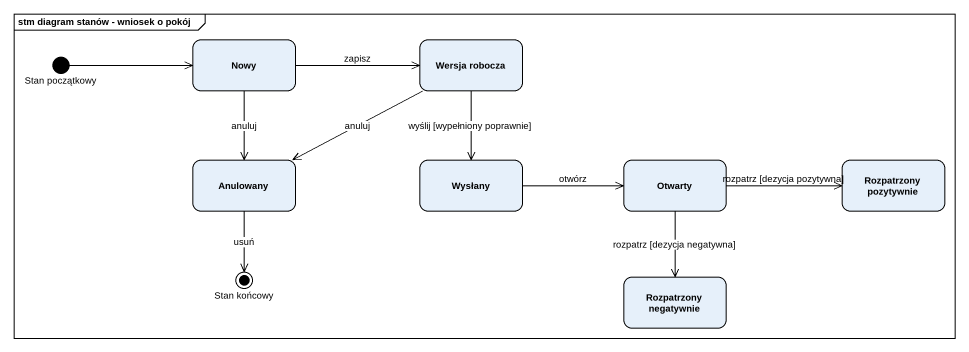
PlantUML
@startuml
mainframe stm diagram stanów - wniosek o pokój
hide empty description
state Nowy
state "Wersja robocza" as Wersja_robocza
state "Stan początkowy" as Stan_początkowy <<start>>
state Anulowany
state Wysłany
state Otwarty
state "Rozpatrzony pozytywnie" as Rozpatrzony_pozytywnie
state "Stan końcowy" as Stan_końcowy <<end>>
state "Rozpatrzony negatywnie" as Rozpatrzony_negatywnie
Nowy -right-> Wersja_robocza : zapisz
Nowy --> Anulowany : anuluj
Wersja_robocza -left-> Anulowany : anuluj
Wersja_robocza --> Wysłany : wyślij [wypełniony poprawnie]
Stan_początkowy -right-> Nowy
Anulowany --> Stan_końcowy : usuń
Wysłany -right-> Otwarty : otwórz
Otwarty -right-> Rozpatrzony_pozytywnie : rozpatrz [dezycja pozytywna]
Otwarty --> Rozpatrzony_negatywnie : rozpatrz [dezycja negatywna]
@enduml
